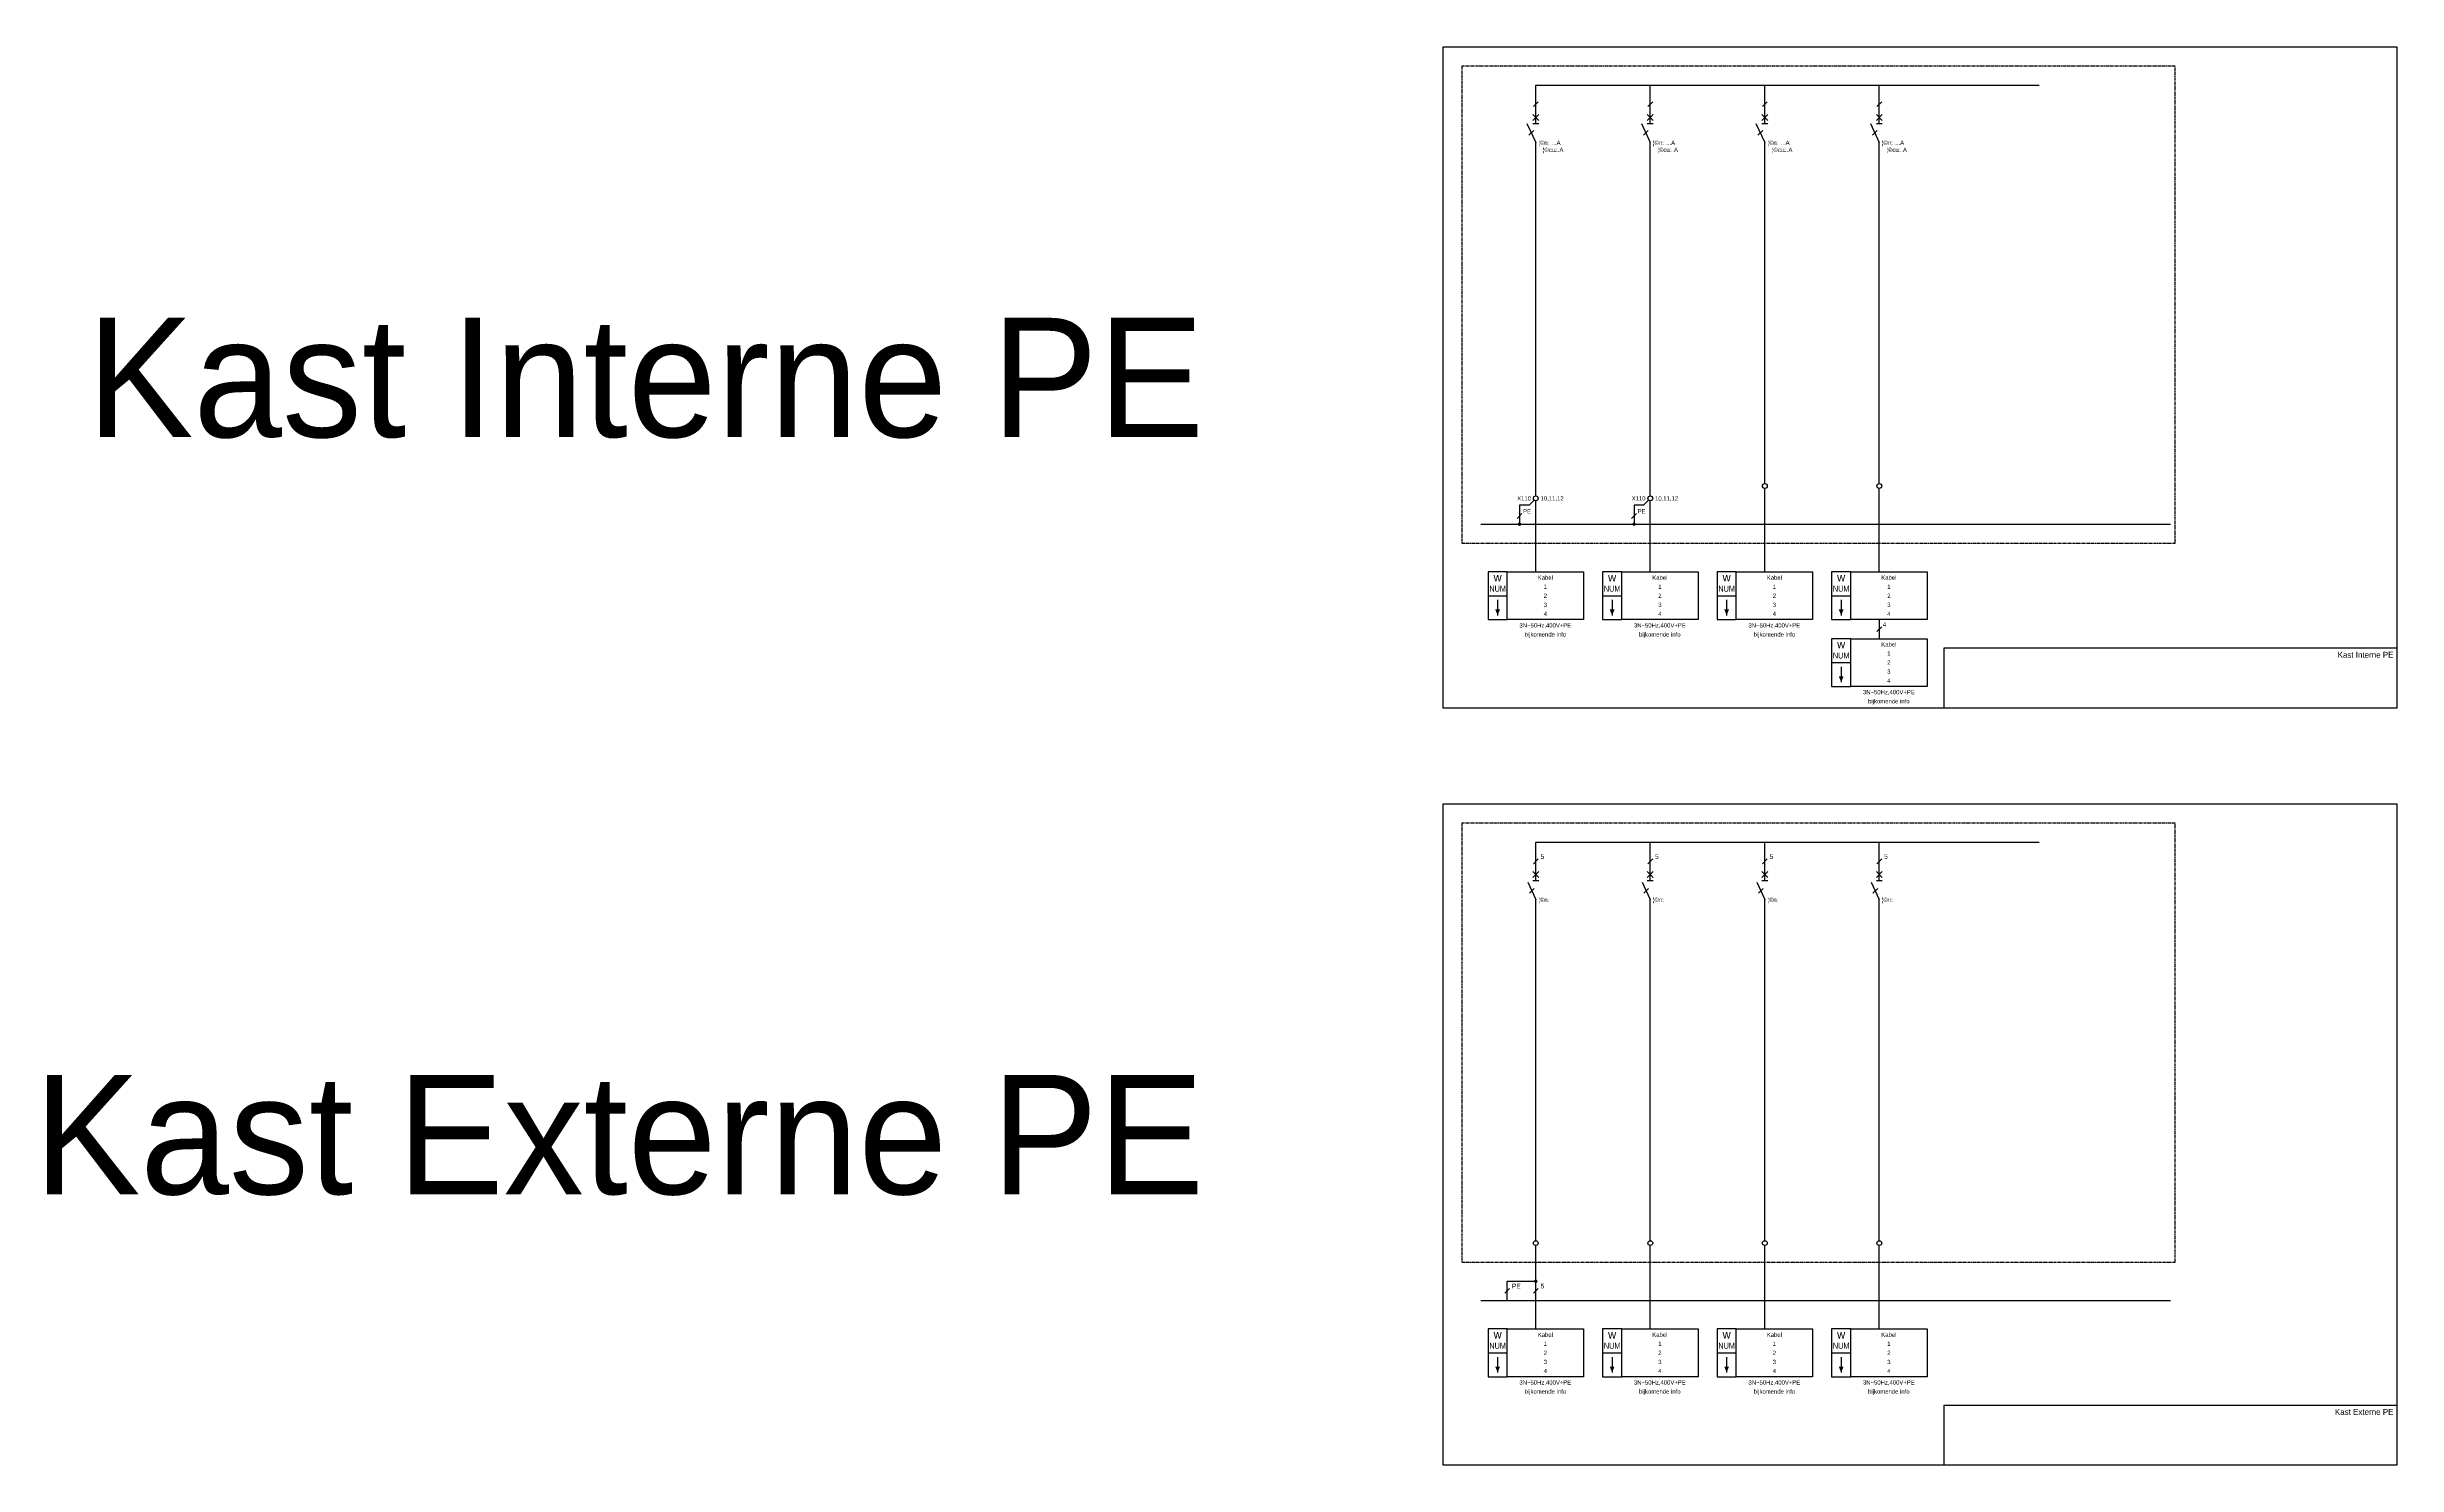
# Model space of a CAD drawing. Header units: millimetres. Extents: x -7152 to 5843, y -5056 to 10205.
# Drawn here: x -6550 to -5565, y 4129 to 4724 of the extents above; entities that cross this region are included whole.
import ezdxf
from ezdxf.enums import TextEntityAlignment as Align

# ---------------------------------------------------------------- set-up
doc = ezdxf.new("R2010")
doc.units = ezdxf.units.MM
doc.linetypes.add('CENTER', pattern=[2, 1.25, -0.25, 0.25, -0.25])
for name, color, linetype in [('35', 2, 'Continuous'), ('50', 3, 'Continuous'), ('FreezeNewViewport', 7, 'Continuous')]:
    doc.layers.add(name, color=color, linetype=linetype)
doc.layers.add('TBM_VP', color=1, linetype='Continuous', plot=False)
doc.styles.add('iso', font='iso_tuc.shx')
doc.styles.add('ISOPLUS', font='isoplus')
doc.styles.get("Standard").update_dxf_attribs({"font": 'isoplus.shx'})
doc.styles.add('TBM', font='arial.ttf')

# ---------------------------------------------------------------- blocks, each defined once
blk = doc.blocks.new('*U378')
at = {"layer": 'TBM_VP', "color": 1, "linetype": 'Continuous'}
for points in [[(0, 277), (0, 0), (400, 0), (400, 277)], [(210, 0), (400, 0), (400, 25), (210, 25)]]:
    blk.add_lwpolyline(points, close=True, dxfattribs=at)
at = {"color": 7, "linetype": 'Continuous', "ltscale": 7}
blk.add_attdef('BLADNR', text='', height=50, dxfattribs=at).set_placement((-100, 138.5), align=Align.MIDDLE_RIGHT)
at = {"layer": 'FreezeNewViewport', "color": 7, "linetype": 'Continuous', "style": 'TBM', "width": 0.8}
blk.add_attdef('Beschrijving', text='', height=2, dxfattribs=at).set_placement((272.5, 2.67), align=Align.MIDDLE_CENTER)
at = {"layer": 'TBM_VP', "color": 150, "linetype": 'Continuous', "ltscale": 15, "flags": 8}
blk.add_attdef('CONTROLE', text='', height=2.5, dxfattribs=at).set_placement((398.5, 23.5), align=Align.TOP_RIGHT)
blk = doc.blocks.new('*U273')
at = {"color": 2}
for p, q in [((-20, -10), (-12, -10)), ((-16, -11.75), (-16, -18.25))]:
    blk.add_line(p, q, dxfattribs=at)
for points in [[(-20, -20), (-12, -20), (-12, 0), (-20, 0)], [(-12, 0), (20, 0), (20, -20), (-12, -20)]]:
    blk.add_lwpolyline(points, close=True, dxfattribs=at)
at = {"color": 2, "linetype": 'Continuous', "ltscale": 15}
blk.add_lwpolyline([(-16, -15.75, 2, 0, 0), (-16, -18.25, 0, 0, 0)], format="xyseb", dxfattribs=at)
at = {"color": 2, "style": 'iso'}
blk.add_text('w', height=3.5, dxfattribs=at).set_placement((-16, -2.25), align=Align.MIDDLE_CENTER)
at = {"color": 2, "width": 0.8}
blk.add_attdef('NUM', text='', height=2.5, dxfattribs=at).set_placement((-16, -7.04), align=Align.MIDDLE_CENTER)
at = {"color": 7}
for tag, p in [('KABEL', (4, -2.4)), ('LIJN1', (4, -6.2)), ('LIJN2', (4, -10)), ('LIJN3', (4, -13.8)), ('LIJN4', (4, -17.6)), ('BIJKOMENDEINFORMATIE', (4, -26.2)), ('SPANNING', (4, -22.4))]:
    blk.add_attdef(tag, text='', height=1.8, dxfattribs=at).set_placement(p, align=Align.MIDDLE_CENTER)
blk = doc.blocks.new('*U280')
at = {"color": 1, "linetype": 'Continuous'}
blk.add_line((-1, -1), (1, 1), dxfattribs=at)
at = {"color": 1, "style": 'ISOPLUS'}
blk.add_attdef('AANTALGELEIDERS', text='', height=1.8, dxfattribs=at).set_placement((1.5, 2), align=Align.MIDDLE_LEFT)
blk = doc.blocks.new('Punt')
at = {"linetype": 'Continuous'}
h = blk.add_hatch(color=7, dxfattribs=at)
h.dxf.hatch_style = 1
edge = h.paths.add_edge_path()
edge.add_arc((0, 0), 0.75, 0, 360)
blk = doc.blocks.new('FIL1')
at = {"color": 1}
blk.add_line((-1, -1), (1, 1), dxfattribs=at)
blk.add_attdef('X1', (2, 1), '', height=2, dxfattribs=at)
blk = doc.blocks.new('*U376')
at = {"color": 2, "linetype": 'Continuous'}
for p, q in [((-1.25, 9.25), (1.25, 11.75)), ((-1.25, 11.75), (1.25, 9.25))]:
    blk.add_line(p, q, dxfattribs=at)
at = {"color": 0, "linetype": 'Continuous'}
blk.add_line((-3.38, 7.25), (0, 0), dxfattribs=at)
at = {"color": 1}
blk.add_line((-2.69, 2.62), (-0.69, 4.62), dxfattribs=at)
at = {"color": 2, "linetype": 'Continuous', "lineweight": -2}
blk.add_line((-1.25, 8), (1.25, 8), dxfattribs=at)
at = {"color": 1, "style": 'ISOPLUS'}
blk.add_text('¦©n:', height=1.8, dxfattribs=at).set_placement((5.65, -1.01), align=Align.RIGHT)
blk.add_attdef('CONTACTEN', text='', height=1.8, dxfattribs=at).set_placement((0, 3.25), align=Align.BOTTOM_LEFT)
at = {"color": 2, "style": 'ISOPLUS'}
blk.add_attdef('NAAM', text='', height=3.5, dxfattribs=at).set_placement((2.5, 3.99), align=Align.MIDDLE_LEFT)
at = {"color": 1, "style": 'ISOPLUS'}
blk.add_attdef('IN', text='', height=1.8, dxfattribs=at).set_placement((6.65, -0.11), align=Align.MIDDLE_LEFT)
blk = doc.blocks.new('*U404')
at = {"color": 0, "linetype": 'Continuous', "lineweight": -2}
blk.add_circle((0, 0), 1, dxfattribs=at)
at = {"color": 1}
blk.add_attdef('STROOK', text='', height=1.8, dxfattribs=at).set_placement((-2, 0), align=Align.MIDDLE_RIGHT)
blk.add_attdef('KLEMNUMMER', text='', height=1.8, dxfattribs=at).set_placement((2, 0), align=Align.MIDDLE_LEFT)
blk = doc.blocks.new('Klemmen')
at = {"color": 0, "linetype": 'Continuous', "lineweight": -2}
blk.add_circle((0, 0), 1, dxfattribs=at)
at = {"color": 1}
blk.add_attdef('STROOK', text='', height=1.8, dxfattribs=at).set_placement((-2, 0), align=Align.MIDDLE_RIGHT)
blk.add_attdef('KLEMNUMMER', text='', height=1.8, dxfattribs=at).set_placement((2, 0), align=Align.MIDDLE_LEFT)
blk = doc.blocks.new('*U279')
at = {"color": 1, "linetype": 'Continuous'}
blk.add_line((-1, -1), (1, 1), dxfattribs=at)
at = {"color": 1, "style": 'ISOPLUS'}
blk.add_attdef('AANTALGELEIDERS', text='', height=1.8, dxfattribs=at).set_placement((1.5, 2), align=Align.MIDDLE_LEFT)
blk = doc.blocks.new('Aftakking')
at = {"linetype": 'Continuous'}
h = blk.add_hatch(color=0, dxfattribs=at)
h.dxf.hatch_style = 1
edge = h.paths.add_edge_path()
edge.add_arc((0, 0), 0.75, 0, 360)
blk = doc.blocks.new('*U463')
at = {"color": 2, "linetype": 'Continuous'}
for p, q in [((-1.25, 9.25), (1.25, 11.75)), ((-1.25, 11.75), (1.25, 9.25))]:
    blk.add_line(p, q, dxfattribs=at)
at = {"color": 0, "linetype": 'Continuous'}
blk.add_line((-3.73, 8), (0, 0), dxfattribs=at)
at = {"color": 1}
blk.add_line((-2.86, 3), (-0.87, 5), dxfattribs=at)
blk.add_line((-2.86, 3), (-0.87, 5), dxfattribs=at)
at = {"color": 2, "linetype": 'Continuous', "lineweight": -2}
blk.add_line((-1.25, 8), (1.25, 8), dxfattribs=at)
at = {"color": 1, "style": 'ISOPLUS'}
blk.add_text('¦©n:', height=1.8, dxfattribs=at).set_placement((5.65, -1.01), align=Align.RIGHT)
blk.add_text('¦©cu:', height=1.8, dxfattribs=at).set_placement((3, -4.01))
blk.add_attdef('ZCONTACTEN', text='', height=1.8, dxfattribs=at).set_placement((-0.18, 3.63), align=Align.BOTTOM_LEFT)
at = {"color": 2, "style": 'ISOPLUS'}
blk.add_attdef('ZNAAM', text='', height=3.5, dxfattribs=at).set_placement((2.5, 3.99), align=Align.MIDDLE_LEFT)
at = {"color": 1, "style": 'ISOPLUS'}
for tag, p in [('ZIN', (6.65, -0.11)), ('ZICU', (7.85, -3.11))]:
    blk.add_attdef(tag, text='', height=1.8, dxfattribs=at).set_placement(p, align=Align.MIDDLE_LEFT)

msp = doc.modelspace()

# ---------------------------------------------------------------- linework, layer by layer
at = {"linetype": 'Continuous', "ltscale": 15}
msp.add_line((-5782.067, 4483.636), (-5782.067, 4475.636), dxfattribs=at)
at = {"color": 3, "linetype": 'CENTER'}
for points in [[(-5658.067, 4715.636), (-5957.067, 4715.636), (-5957.067, 4515.636), (-5658.067, 4515.636), (-5658.067, 4715.636)], [(-5658.067, 4398.313), (-5957.067, 4398.313), (-5957.067, 4214.313), (-5658.067, 4214.313), (-5658.067, 4398.313)]]:
    msp.add_lwpolyline(points, dxfattribs=at)
at = {"layer": '35'}
for p, q in [((-5928.896, 4531.636), (-5932.896, 4531.636)), ((-5932.896, 4531.636), (-5932.896, 4523.636)), ((-5926.774, 4533.757), (-5928.896, 4531.636)), ((-5880.896, 4531.636), (-5884.896, 4531.636)), ((-5884.896, 4531.636), (-5884.896, 4523.636)), ((-5878.774, 4533.757), (-5880.896, 4531.636))]:
    msp.add_line(p, q, dxfattribs=at)
at = {"layer": '35', "color": 2, "linetype": 'Continuous'}
for p, q in [((-5949.067, 4523.636), (-5660.067, 4523.636)), ((-5938.067, 4198.313), (-5938.067, 4206.313)), ((-5938.067, 4206.313), (-5926.067, 4206.313)), ((-5949.067, 4198.313), (-5660.067, 4198.313))]:
    msp.add_line(p, q, dxfattribs=at)
at = {"layer": '50', "linetype": 'Continuous', "ltscale": 15}
for p, q in [((-5926.067, 4707.636), (-5715.017, 4707.636)), ((-5926.067, 4691.636), (-5926.067, 4707.636)), ((-5878.067, 4691.636), (-5878.067, 4707.636)), ((-5830.067, 4691.636), (-5830.067, 4707.636)), ((-5782.067, 4691.636), (-5782.067, 4707.636)), ((-5926.067, 4535.464), (-5926.067, 4683.636)), ((-5878.067, 4535.464), (-5878.067, 4683.636)), ((-5830.067, 4540.636), (-5830.067, 4683.636)), ((-5782.067, 4540.636), (-5782.067, 4683.636)), ((-5926.067, 4503.636), (-5926.067, 4533.464)), ((-5878.067, 4503.636), (-5878.067, 4533.464)), ((-5830.067, 4503.636), (-5830.067, 4538.636)), ((-5782.067, 4503.636), (-5782.067, 4538.636)), ((-5926.067, 4374.313), (-5926.067, 4390.313)), ((-5926.067, 4390.313), (-5715.017, 4390.313)), ((-5878.067, 4374.313), (-5878.067, 4390.313)), ((-5830.067, 4374.313), (-5830.067, 4390.313)), ((-5782.067, 4374.313), (-5782.067, 4390.313)), ((-5926.067, 4223.313), (-5926.067, 4366.313)), ((-5878.067, 4223.313), (-5878.067, 4366.313)), ((-5830.067, 4223.313), (-5830.067, 4366.313)), ((-5782.067, 4223.313), (-5782.067, 4366.313)), ((-5926.067, 4186.313), (-5926.067, 4221.313)), ((-5878.067, 4186.313), (-5878.067, 4221.313)), ((-5830.067, 4186.313), (-5830.067, 4221.313)), ((-5782.067, 4186.313), (-5782.067, 4221.313))]:
    msp.add_line(p, q, dxfattribs=at)

# ---------------------------------------------------------------- block references
at = {"color": 1, "linetype": 'Continuous'}
ref = msp.add_blockref('*U378', (-5965.067, 4446.636), dxfattribs=at)
ref.add_attrib('BLADNR', 'Kast Interne PE', dxfattribs={"color": 7, "linetype": 'Continuous', "ltscale": 7, "height": 50}).set_placement((-6065.067, 4585.136), align=Align.MIDDLE_RIGHT)
ref.add_attrib('CONTROLE', 'Kast Interne PE', dxfattribs={"layer": 'TBM_VP', "color": 150, "linetype": 'Continuous', "ltscale": 15, "height": 2.5}).set_placement((-5566.567, 4470.136), align=Align.TOP_RIGHT)
at = {"linetype": 'Continuous'}
for name, p in [('*U280', (-5926.067, 4699.636)), ('*U280', (-5878.067, 4699.636)), ('*U280', (-5830.067, 4699.636)), ('*U280', (-5782.067, 4699.636)), ('Aftakking', (-5932.896, 4523.636)), ('Aftakking', (-5884.896, 4523.636)), ('Punt', (-5926.067, 4206.313))]:
    msp.add_blockref(name, p, dxfattribs=at)
at = {"color": 3, "linetype": 'Continuous'}
for p in [(-5926.067, 4683.636), (-5878.067, 4683.636), (-5830.067, 4683.636), (-5782.067, 4683.636)]:
    msp.add_blockref('*U463', p, dxfattribs=at).add_auto_attribs({'ZIN': '...A', 'ZICU': '...A'})
at = {"linetype": 'Continuous'}
for name, p, values in [('Klemmen', (-5926.067, 4534.464), {'STROOK': 'X110', 'KLEMNUMMER': '10,11,12'}), ('Klemmen', (-5878.067, 4534.464), {'STROOK': 'X110', 'KLEMNUMMER': '10,11,12'}), ('FIL1', (-5926.067, 4382.313), {'X1': '5'}), ('FIL1', (-5878.067, 4382.313), {'X1': '5'}), ('FIL1', (-5830.067, 4382.313), {'X1': '5'}), ('FIL1', (-5782.067, 4382.313), {'X1': '5'}), ('FIL1', (-5938.067, 4202.313), {'X1': 'PE'}), ('FIL1', (-5926.067, 4202.313), {'X1': '5'})]:
    msp.add_blockref(name, p, dxfattribs=at).add_auto_attribs(values)
at = {"linetype": 'Continuous', "ltscale": 15}
for p in [(-5830.067, 4539.636), (-5782.067, 4539.636), (-5926.067, 4222.313), (-5878.067, 4222.313), (-5830.067, 4222.313), (-5782.067, 4222.313)]:
    msp.add_blockref('*U404', p, dxfattribs=at)
at = {"color": 1, "linetype": 'Continuous'}
for p in [(-5932.896, 4527.05), (-5884.896, 4527.05)]:
    msp.add_blockref('*U279', p, dxfattribs=at).add_auto_attribs({'AANTALGELEIDERS': 'PE'})
for p in [(-5926.067, 4503.636), (-5878.067, 4503.636), (-5830.067, 4503.636), (-5782.067, 4475.636), (-5926.067, 4186.313), (-5878.067, 4186.313), (-5830.067, 4186.313), (-5782.067, 4186.313)]:
    msp.add_blockref('*U273', p).add_auto_attribs({'NUM': 'NUM', 'KABEL': 'Kabel', 'LIJN1': '1', 'LIJN2': '2', 'LIJN3': '3', 'LIJN4': '4', 'SPANNING': '3N~50Hz,400V+PE', 'BIJKOMENDEINFORMATIE': 'bijkomende info'})
ref = msp.add_blockref('*U273', (-5782.067, 4503.636))
ref.add_attrib('NUM', 'NUM', dxfattribs={"color": 2, "height": 2.5, "width": 0.8}).set_placement((-5798.067, 4496.601), align=Align.MIDDLE_CENTER)
ref.add_attrib('KABEL', 'Kabel', dxfattribs={"color": 7, "height": 1.8}).set_placement((-5778.067, 4501.236), align=Align.MIDDLE_CENTER)
ref.add_attrib('LIJN1', '1', dxfattribs={"color": 7, "height": 1.8}).set_placement((-5778.067, 4497.436), align=Align.MIDDLE_CENTER)
ref.add_attrib('LIJN2', '2', dxfattribs={"color": 7, "height": 1.8}).set_placement((-5778.067, 4493.636), align=Align.MIDDLE_CENTER)
ref.add_attrib('LIJN3', '3', dxfattribs={"color": 7, "height": 1.8}).set_placement((-5778.067, 4489.836), align=Align.MIDDLE_CENTER)
ref.add_attrib('LIJN4', '4', dxfattribs={"color": 7, "height": 1.8}).set_placement((-5778.067, 4486.036), align=Align.MIDDLE_CENTER)
at = {"linetype": 'Continuous', "ltscale": 15}
msp.add_blockref('*U280', (-5782.067, 4479.636), dxfattribs=at).add_auto_attribs({'AANTALGELEIDERS': '4'})
at = {"color": 1, "linetype": 'Continuous'}
ref = msp.add_blockref('*U378', (-5965.067, 4129.313), dxfattribs=at)
ref.add_attrib('BLADNR', 'Kast Externe PE', dxfattribs={"color": 7, "linetype": 'Continuous', "ltscale": 7, "height": 50}).set_placement((-6065.067, 4267.813), align=Align.MIDDLE_RIGHT)
ref.add_attrib('CONTROLE', 'Kast Externe PE', dxfattribs={"layer": 'TBM_VP', "color": 150, "linetype": 'Continuous', "ltscale": 15, "height": 2.5}).set_placement((-5566.567, 4152.813), align=Align.TOP_RIGHT)
at = {"color": 3, "linetype": 'Continuous'}
for p in [(-5926.067, 4366.313), (-5878.067, 4366.313), (-5830.067, 4366.313), (-5782.067, 4366.313)]:
    msp.add_blockref('*U376', p, dxfattribs=at)

doc.saveas('drawing.dxf')
